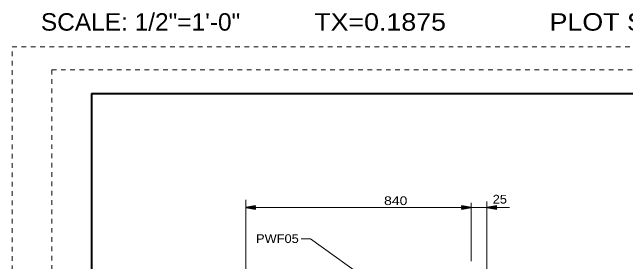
# Model space of a CAD drawing. Extents: x 1370 to 1389.8, y -905.5 to -882.8.
# Drawn here: x 1370 to 1383.21, y -888.12 to -882.75 of the extents above; entities that cross this region are included whole.
import ezdxf
from ezdxf.enums import TextEntityAlignment as Align

# ---------------------------------------------------------------- set-up
doc = ezdxf.new("R2010")
doc.units = 0
doc.header["$LTSCALE"] = 0.075
doc.linetypes.add('DOTTED', pattern=[1.5, 0.3, -1.2])
for name, color, linetype, lineweight in [('1', 7, 'Continuous', 13), ('4', 7, 'Continuous', 25), ('61', 7, 'DOTTED', 13), ('62', 7, 'DOTTED', 13), ('63', 7, 'Continuous', 40)]:
    doc.layers.add(name, color=color, linetype=linetype, lineweight=lineweight)
doc.layers.add('8', color=7, linetype='Continuous')
doc.layers.add('9', color=7, linetype='Continuous')

msp = doc.modelspace()

# ---------------------------------------------------------------- linework, layer by layer
at = {"layer": '1'}
for p, q in [((1375.02733, -892.12275), (1375.02733, -886.7905)), ((1379.88792, -888.10958), (1379.88792, -886.85408)), ((1380.22117, -892.12275), (1380.22117, -886.82292))]:
    msp.add_line(p, q, dxfattribs=at)
msp.add_lwpolyline([(1375.02733, -886.95325), (1380.22117, -886.95325), (1380.71092, -886.95325)], dxfattribs=at)
at = {"layer": '4'}
for points in [[(1375.24033, -886.98925), (1375.23883, -886.98475), (1375.23733, -886.98025), (1375.23583, -886.97575), (1375.23433, -886.97125), (1375.23433, -886.96675), (1375.23433, -886.96525), (1375.23433, -886.96225), (1375.23283, -886.95925), (1375.23283, -886.95625), (1375.23283, -886.95325), (1375.23283, -886.94875), (1375.23433, -886.94275), (1375.23433, -886.93975), (1375.23433, -886.93375), (1375.23733, -886.92775), (1375.23883, -886.92325), (1375.23883, -886.92025), (1375.24033, -886.91875), (1375.02733, -886.95325), (1375.24033, -886.98925), (1375.22833, -886.98025), (1375.22683, -886.92775), (1375.06633, -886.95325), (1375.22833, -886.98025), (1375.21933, -886.97125), (1375.21633, -886.93825), (1375.10383, -886.95325), (1375.21933, -886.97125), (1375.21033, -886.96375), (1375.20583, -886.94425), (1375.14133, -886.95325), (1375.21033, -886.96375), (1375.20283, -886.95625), (1375.19983, -886.94875), (1375.17433, -886.95325), (1375.20283, -886.95625)], [(1379.67492, -886.91725), (1379.67642, -886.92175), (1379.67792, -886.92625), (1379.67942, -886.93075), (1379.68092, -886.93525), (1379.68092, -886.93975), (1379.68092, -886.94125), (1379.68092, -886.94425), (1379.68242, -886.94725), (1379.68242, -886.95025), (1379.68242, -886.95325), (1379.68242, -886.95775), (1379.68092, -886.96375), (1379.68092, -886.96675), (1379.68092, -886.97275), (1379.67792, -886.97875), (1379.67642, -886.98325), (1379.67642, -886.98625), (1379.67492, -886.98775), (1379.88792, -886.95325), (1379.67492, -886.91725), (1379.68692, -886.92625), (1379.68842, -886.97875), (1379.84892, -886.95325), (1379.68692, -886.92625), (1379.69592, -886.93525), (1379.69892, -886.96825), (1379.81142, -886.95325), (1379.69592, -886.93525), (1379.70492, -886.94275), (1379.70942, -886.96225), (1379.77392, -886.95325), (1379.70492, -886.94275), (1379.71242, -886.95025), (1379.71542, -886.95775), (1379.74092, -886.95325), (1379.71242, -886.95025)], [(1380.43417, -886.98925), (1380.43267, -886.98475), (1380.43117, -886.98025), (1380.42967, -886.97575), (1380.42817, -886.97125), (1380.42817, -886.96675), (1380.42817, -886.96525), (1380.42817, -886.96225), (1380.42667, -886.95925), (1380.42667, -886.95625), (1380.42667, -886.95325), (1380.42667, -886.94875), (1380.42817, -886.94275), (1380.42817, -886.93975), (1380.42817, -886.93375), (1380.43117, -886.92775), (1380.43267, -886.92325), (1380.43267, -886.92025), (1380.43417, -886.91875), (1380.22117, -886.95325), (1380.43417, -886.98925), (1380.42217, -886.98025), (1380.42067, -886.92775), (1380.26017, -886.95325), (1380.42217, -886.98025), (1380.41317, -886.97125), (1380.41017, -886.93825), (1380.29767, -886.95325), (1380.41317, -886.97125), (1380.40417, -886.96375), (1380.39967, -886.94425), (1380.33517, -886.95325), (1380.40417, -886.96375), (1380.39667, -886.95625), (1380.39367, -886.94875), (1380.36817, -886.95325), (1380.39667, -886.95625)]]:
    msp.add_lwpolyline(points, dxfattribs=at)
at = {"layer": '4', "lineweight": 13}
msp.add_lwpolyline([(1376.22233, -887.62892), (1376.42242, -887.62892), (1377.72125, -888.55742)], dxfattribs=at)
at = {"layer": '61'}
for p, q in [((1385.75, -883.995), (1370.85, -883.995)), ((1370.85, -883.995), (1370.85, -904.63))]:
    msp.add_line(p, q, dxfattribs=at)
at = {"layer": '62'}
for p, q in [((1370, -905.5), (1370, -883.5)), ((1370, -883.5), (1387, -883.5))]:
    msp.add_line(p, q, dxfattribs=at)
at = {"layer": '63'}
for q in [(1371.70833, -904.5), (1385.70833, -884.5)]:
    msp.add_line((1371.70833, -884.5), q, dxfattribs=at)

# ---------------------------------------------------------------- texts
at = {"layer": '8'}
for s, width, p in [('840', 1.2, (1378.00825, -886.90117)), ('25', 1.1, (1380.3485, -886.869)), ('PWF05', 1.1, (1375.2515, -887.71667))]:
    msp.add_text(s, height=0.1875, dxfattribs=dict(at, width=width)).set_placement(p)
at = {"layer": '9'}
for s, width, p in [('SCALE: 1/2"=1\'-0"', 1.05, (1372.76367, -883.14883)), ('TX=0.1875', 1.15, (1377.92333, -883.14883)), ('PLOT SCALE=2', 1.15, (1383.68129, -883.14883))]:
    msp.add_text(s, height=0.375, dxfattribs=dict(at, width=width)).set_placement(p, align=Align.CENTER)

doc.saveas('drawing.dxf')
